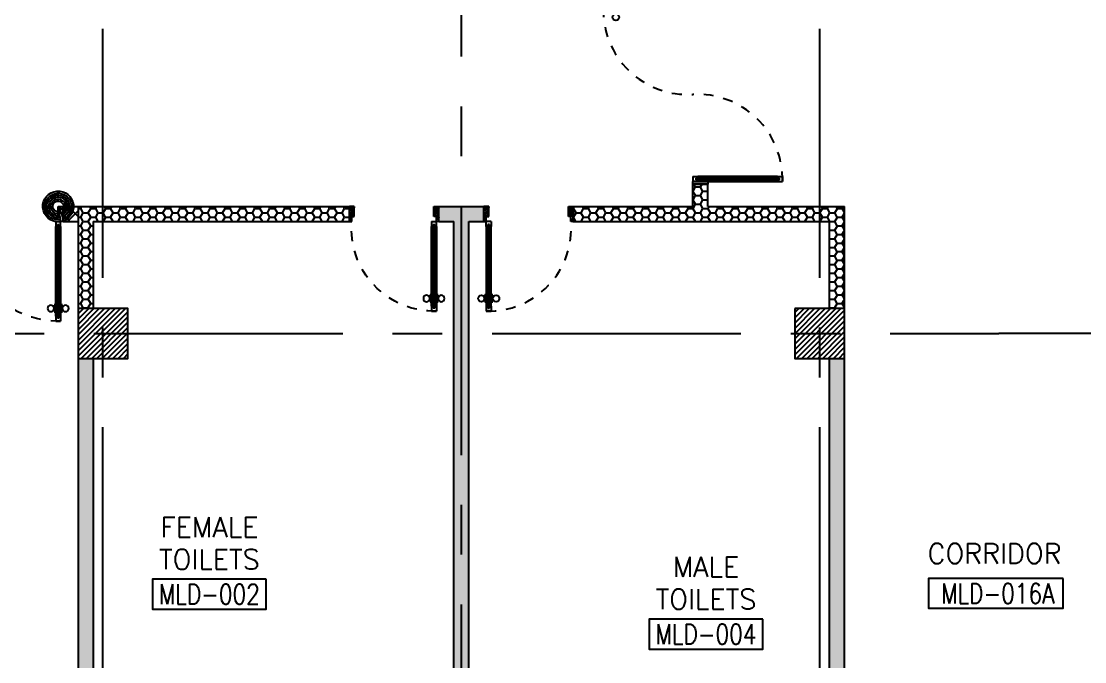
# Model space of a CAD drawing. Extents: x 417819.9 to 417911.9, y 43448 to 43539.2.
# Drawn here: x 417879.88 to 417890.56, y 43500.8 to 43507.23 of the extents above; entities that cross this region are included whole.
import ezdxf
from ezdxf.enums import TextEntityAlignment as Align

# ---------------------------------------------------------------- set-up
doc = ezdxf.new("R2010")
doc.units = 0
doc.header["$MEASUREMENT"] = 0
doc.linetypes.add('CENTERX2', pattern=[4, 2.5, -0.5, 0.5, -0.5])
doc.linetypes.add('HIDDEN', pattern=[0.375, 0.25, -0.125])
doc.layers.get('0').update_dxf_attribs({"linetype": 'CONTINUOUS'})
for name, color, linetype in [('AXES', 11, 'CENTERX2'), ('COL', 2, 'CONTINUOUS'), ('DIM', 4, 'CONTINUOUS'), ('DOOR', 4, 'CONTINUOUS'), ('HAT', 8, 'CONTINUOUS'), ('RM-BOX', 2, 'CONTINUOUS'), ('RM-NAME', 2, 'CONTINUOUS'), ('RM-NO', 2, 'CONTINUOUS'), ('WALL', 2, 'CONTINUOUS'), ('WallType', 11, 'CONTINUOUS'), ('WallType2', 3, 'CONTINUOUS')]:
    doc.layers.add(name, color=color, linetype=linetype)
doc.layers.get('DIM').off()
doc.styles.add('ROMANS', font='ROMANS.shx', dxfattribs={"width": 0.6})
pattern_1 = [(0, (0, 0), (0.075, 0.04330127), [0.05, -0.1]), (120, (0, 0), (-0.074999999836, 0.043301270284), [0.05, -0.1]), (60, (0, 0), (1.64e-10, 0.086602540284), [-0.1, 0.05])]

# ---------------------------------------------------------------- blocks, each defined once
blk = doc.blocks.new('COL50')
at = {"layer": 'COL'}
blk.add_lwpolyline([(-250, 250), (-250, -250), (250, -250), (250, 250)], close=True, dxfattribs=at)
blk = doc.blocks.new('*X64')
at = {"color": 0}
for p, q in [((193089, 47937), (193552, 48401)), ((193089, 47990), (193499, 48401)), ((193089, 48043), (193446, 48401)), ((193089, 48096), (193393, 48401)), ((193089, 48149), (193340, 48401)), ((193089, 48202), (193287, 48401)), ((193089, 48255), (193234, 48401)), ((193089, 48308), (193181, 48401)), ((193089, 48361), (193128, 48401)), ((193105, 47901), (193589, 48384)), ((193158, 47901), (193589, 48331)), ((193211, 47901), (193589, 48278)), ((193264, 47901), (193589, 48225)), ((193318, 47901), (193589, 48172)), ((193371, 47901), (193589, 48119)), ((193424, 47901), (193589, 48066)), ((193477, 47901), (193589, 48013)), ((193530, 47901), (193589, 47960)), ((193583, 47901), (193589, 47907))]:
    blk.add_line(p, q, dxfattribs=at)
blk = doc.blocks.new('A$C24ED45A6')
at = {"layer": 'DOOR', "color": 0, "linetype": 'ByBlock'}
for p, q in [((925, 1100), (925, 1150)), ((925, 1150), (975, 1150)), ((975, 1150), (925, 1150)), ((942, 1100), (925, 1100)), ((942, 1100), (942, 1120)), ((958, 1120), (942, 1120)), ((958, 1100), (958, 1120)), ((975, 1100), (958, 1100)), ((975, 1100), (975, 1150)), ((909, 1055), (909, 990)), ((918, 1055), (909, 1055)), ((918, 990), (909, 990)), ((918, 978), (918, 1068)), ((925, 1068), (918, 1068)), ((918, 1055), (918, 990)), ((925, 978), (918, 978)), ((975, 1068), (982, 1068)), ((975, 978), (982, 978)), ((982, 978), (982, 1068)), ((982, 1055), (982, 990)), ((982, 1055), (991, 1055)), ((982, 990), (991, 990)), ((991, 1055), (991, 990)), ((0, 0), (0, 150)), ((0, 150), (25, 150)), ((25, 150), (25, 100)), ((925, 150), (925, 200)), ((925, 200), (942, 200)), ((925, 150), (975, 150)), ((942, 200), (942, 180)), ((942, 180), (958, 180)), ((958, 180), (958, 200)), ((958, 200), (975, 200)), ((975, 200), (975, 150)), ((1000, 150), (975, 150)), ((975, 150), (975, 100)), ((1000, 150), (1000, 0)), ((50, 0), (0, 0)), ((25, 100), (50, 100)), ((50, 100), (50, 0)), ((975, 100), (950, 100)), ((950, 100), (950, 0)), ((950, 0), (1000, 0))]:
    blk.add_line(p, q, dxfattribs=at)
at = {"layer": 'DOOR', "linetype": 'ByBlock'}
for p, q in [((925, 1100), (925, 200)), ((942, 200), (942, 1100)), ((958, 200), (958, 1100)), ((975, 200), (975, 1100))]:
    blk.add_line(p, q, dxfattribs=at)
at = {"layer": 'DOOR', "color": 9, "linetype": 'ByBlock'}
for p, q in [((50, 0), (0, 114)), ((950, 0), (1000, 114)), ((50, 0), (0, 40)), ((50, 0), (37, 100)), ((950, 0), (963, 100)), ((950, 0), (1000, 40))]:
    blk.add_line(p, q, dxfattribs=at)
at = {"layer": 'DOOR', "color": 0, "linetype": 'ByBlock'}
for centre in [(876, 1023), (1024, 1023)]:
    blk.add_circle(centre, 32.4, dxfattribs=at)
at = {"layer": 'DOOR', "linetype": 'HIDDEN', "ltscale": 0.5}
blk.add_arc((950, 222), 928, 88.456, 184.4816, dxfattribs=at)
at = {"layer": 'DOOR', "color": 9, "linetype": 'ByBlock'}
for centre, radius, start, end in [((50, 0), 154, 103.7142, 108.8947), ((50, 0), 134, 100.72, 111.8402), ((50, 0), 114, 102.6226, 115.9162), ((950, 0), 134, 68.1598, 79.28), ((950, 0), 114, 64.0838, 77.3774), ((950, 0), 154, 71.1053, 76.2858), ((50, 0), 94.4, 90, 121.9818), ((50, 0), 74.4, 90, 132.2236), ((50, 0), 54.4, 90, 156.7926), ((50, 0), 34.4, 90, 180), ((50, 0), 14.4, 90, 180), ((950, 0), 94.4, 58.0182, 90), ((950, 0), 74.4, 47.7764, 90), ((950, 0), 54.4, 23.2074, 90), ((950, 0), 34.4, 0, 90), ((950, 0), 14.4, 0, 90)]:
    blk.add_arc(centre, radius, start, end, dxfattribs=at)
at = {"layer": 'WALL'}
blk.add_line((1000, 0), (1000, 150), dxfattribs=at)
blk = doc.blocks.new('DOOR90')
at = {"layer": 'DOOR', "color": 7, "linetype": 'ByBlock'}
for p, q in [((-150, 0), (0, 0)), ((-150, 0), (-150, -25)), ((0, -50), (-114, 0)), ((0, -50), (-40, 0)), ((0, -50), (0, 0)), ((-1000, -25), (-1050, -25)), ((-1050, -75), (-1050, -25)), ((-1050, -25), (-1050, -75)), ((-1000, -75), (-1050, -75)), ((-1000, -42), (-1020, -42)), ((-1020, -42), (-1020, -58)), ((-1000, -58), (-1020, -58)), ((-1000, -25), (-1000, -42)), ((-1000, -58), (-1000, -75)), ((-878, -18), (-968, -18)), ((-968, -25), (-968, -18)), ((-968, -75), (-968, -82)), ((-878, -82), (-968, -82)), ((-955, -9), (-890, -9)), ((-955, -18), (-955, -9)), ((-955, -18), (-890, -18)), ((-955, -82), (-890, -82)), ((-955, -82), (-955, -91)), ((-955, -91), (-890, -91)), ((-890, -18), (-890, -9)), ((-890, -82), (-890, -91)), ((-878, -25), (-878, -18)), ((-878, -75), (-878, -82)), ((-200, -25), (-150, -25)), ((-200, -42), (-200, -25)), ((-180, -42), (-200, -42)), ((-200, -58), (-180, -58)), ((-200, -75), (-200, -58)), ((-150, -75), (-200, -75)), ((-180, -58), (-180, -42)), ((-150, -25), (-100, -25)), ((-150, -75), (-150, -25)), ((-100, -25), (-100, -50)), ((0, -50), (-100, -37)), ((-100, -50), (0, -50)), ((0, -850), (-114, -900)), ((-100, -875), (-100, -850)), ((0, -850), (-100, -863)), ((-100, -850), (0, -850)), ((0, -850), (-40, -900)), ((0, -850), (0, -900)), ((-150, -875), (-100, -875)), ((-150, -900), (-150, -875)), ((-150, -900), (0, -900)), ((0, -900), (-150, -900))]:
    blk.add_line(p, q, dxfattribs=at)
at = {"layer": 'DOOR', "linetype": 'ByBlock'}
for p, q in [((-200, -25), (-1000, -25)), ((-200, -42), (-1000, -42)), ((-200, -58), (-1000, -58)), ((-1000, -75), (-200, -75))]:
    blk.add_line(p, q, dxfattribs=at)
at = {"layer": 'DOOR', "color": 7, "linetype": 'ByBlock'}
for centre in [(-923, 24), (-923, -124)]:
    blk.add_circle(centre, 32.4, dxfattribs=at)
for centre, radius, start, end in [((0, -50), 154, 161.1053, 166.2858), ((0, -50), 94.4, 148.0182, 180), ((0, -50), 134, 158.1598, 169.28), ((0, -50), 114, 154.0838, 167.3774), ((0, -50), 74.4, 137.7764, 180), ((0, -50), 54.4, 113.2074, 180), ((0, -50), 34.4, 90, 180), ((0, -50), 14.4, 90, 180), ((0, -850), 94.4, 180, 211.9818), ((0, -850), 74.4, 180, 222.2236), ((0, -850), 54.4, 180, 246.7926), ((0, -850), 34.4, 180, 270), ((0, -850), 14.4, 180, 270), ((0, -850), 154, 193.7142, 198.8947), ((0, -850), 134, 190.72, 201.8402)]:
    blk.add_arc(centre, radius, start, end, dxfattribs=at)
at = {"layer": 'DOOR', "linetype": 'HIDDEN', "ltscale": 0.5}
blk.add_arc((-222, -50), 828, 178.2701, 275.003, dxfattribs=at)
blk = doc.blocks.new('RM1')
at = {"layer": 'RM-BOX'}
blk.add_lwpolyline([(570, -200), (-570, -200), (-570, -500), (570, -500)], close=True, dxfattribs=at)
at = {"layer": 'RM-NAME', "style": 'ROMANS'}
for tag, p in [('ROOMNAME1', (0, 324)), ('ROOMNAME2', (0, 0))]:
    blk.add_attdef(tag, text='', height=200, dxfattribs=at).set_placement(p, align=Align.MIDDLE)
at = {"layer": 'RM-NO', "style": 'ROMANS', "width": 0.8}
blk.add_attdef('ROOMNO', text='', height=200, dxfattribs=at).set_placement((0, -350), align=Align.MIDDLE)
blk = doc.blocks.new('*X77')
at = {"color": 0}
for p, q in [((73379, 47923), (73857, 48401)), ((73379, 47976), (73804, 48401)), ((73379, 48029), (73751, 48401)), ((73379, 48082), (73698, 48401)), ((73379, 48136), (73645, 48401)), ((73379, 48189), (73592, 48401)), ((73379, 48242), (73539, 48401)), ((73379, 48295), (73486, 48401)), ((73379, 48348), (73433, 48401)), ((73410, 47901), (73879, 48370)), ((73463, 47901), (73879, 48317)), ((73516, 47901), (73879, 48264)), ((73569, 47901), (73879, 48211)), ((73622, 47901), (73879, 48158)), ((73675, 47901), (73879, 48105)), ((73728, 47901), (73879, 48052)), ((73781, 47901), (73879, 47999)), ((73834, 47901), (73879, 47946))]:
    blk.add_line(p, q, dxfattribs=at)
blk = doc.blocks.new('fe-door')
at = {"layer": 'DOOR', "color": 0, "linetype": 'ByBlock'}
for p, q in [((-900, 1775), (-900, 1725)), ((-900, 1725), (-900, 1775)), ((-850, 1775), (-900, 1775)), ((-850, 1725), (-900, 1725)), ((-870, 1758), (-870, 1742)), ((-850, 1758), (-870, 1758)), ((-850, 1742), (-870, 1742)), ((-850, 1775), (-850, 1758)), ((-850, 1742), (-850, 1725)), ((-818, 1775), (-818, 1782)), ((-728, 1782), (-818, 1782)), ((-818, 1725), (-818, 1718)), ((-728, 1718), (-818, 1718)), ((-805, 1782), (-805, 1791)), ((-805, 1791), (-740, 1791)), ((-805, 1782), (-740, 1782)), ((-805, 1718), (-805, 1709)), ((-805, 1718), (-740, 1718)), ((-740, 1782), (-740, 1791)), ((-740, 1718), (-740, 1709)), ((-728, 1775), (-728, 1782)), ((-728, 1725), (-728, 1718)), ((-50, 1758), (-50, 1775)), ((-50, 1775), (0, 1775)), ((-30, 1758), (-50, 1758)), ((-50, 1725), (-50, 1742)), ((-50, 1742), (-30, 1742)), ((0, 1725), (-50, 1725)), ((-30, 1742), (-30, 1758)), ((150, 1800), (0, 1800)), ((0, 1800), (0, 1775)), ((0, 1725), (0, 1775)), ((0, 1775), (150, 1775)), ((150, 1775), (150, 1800)), ((-805, 1709), (-740, 1709)), ((0, 75), (0, 25)), ((0, 75), (50, 75)), ((0, 0), (0, 25)), ((0, 25), (50, 25)), ((150, 25), (0, 25)), ((0, 0), (150, 0)), ((30, 58), (30, 42)), ((50, 58), (30, 58)), ((30, 42), (50, 42)), ((50, 75), (50, 58)), ((50, 42), (50, 25)), ((150, 25), (150, 0)), ((850, 58), (850, 75)), ((850, 75), (900, 75)), ((850, 58), (870, 58)), ((850, 25), (850, 42)), ((850, 42), (870, 42)), ((850, 25), (900, 25)), ((870, 42), (870, 58)), ((900, 25), (900, 75)), ((900, 75), (900, 25))]:
    blk.add_line(p, q, dxfattribs=at)
at = {"layer": 'DOOR', "linetype": 'ByBlock'}
for p, q in [((-50, 1775), (-850, 1775)), ((-50, 1758), (-850, 1758)), ((-50, 1742), (-850, 1742)), ((-850, 1725), (-50, 1725)), ((850, 75), (50, 75)), ((50, 58), (850, 58)), ((50, 42), (850, 42)), ((50, 25), (850, 25))]:
    blk.add_line(p, q, dxfattribs=at)
at = {"layer": 'DOOR', "color": 0, "linetype": 'ByBlock'}
for centre in [(-773, 1824), (-773, 1676)]:
    blk.add_circle(centre, 32.4, dxfattribs=at)
at = {"layer": 'DOOR', "linetype": 'HIDDEN', "ltscale": 0.5}
for centre, start, end in [((-49, 1750), 178.3174, 273.2965), ((49, 50), 358.3174, 93.2965)]:
    blk.add_arc(centre, 851, start, end, dxfattribs=at)
at = {"layer": 'WALL'}
for p, q in [((0, 1800), (150, 1800)), ((0, 0), (150, 0))]:
    blk.add_line(p, q, dxfattribs=at)
at = {"layer": 'WALL', "linetype": 'ByBlock'}
blk.add_line((0, 1800), (150, 1800), dxfattribs=at)

msp = doc.modelspace()

# ---------------------------------------------------------------- hatches: boundary and pattern name
at = {"layer": 'WallType'}
h = msp.add_hatch(dxfattribs=at)
h.set_pattern_fill('ANSI37', color=256, scale=0.75, style=0)
h.set_pattern_definition([(45, (0, 0), (-0.066291260736, 0.066291260736), []), (135, (0, 0), (-0.066291260736, -0.066291260736), [])])
h.paths.add_polyline_path([(417880.4466, 43505.3693), (417880.2966, 43505.3693), (417880.2966, 43505.2193), (417880.4466, 43505.2193)])
at = {"layer": 'WallType2'}
h = msp.add_hatch(dxfattribs=at)
h.set_pattern_fill('HONEY', color=256, scale=0.4, style=0)
h.set_pattern_definition(pattern_1)
h.paths.add_polyline_path([(417888.1466, 43505.3693), (417886.7716, 43505.3693), (417886.7716, 43505.5943), (417886.6216, 43505.5943), (417886.6216, 43505.3693), (417885.4216, 43505.3693), (417885.4216, 43505.2193), (417887.9966, 43505.2193), (417887.9966, 43504.3443), (417888.1466, 43504.3443)])
h = msp.add_hatch(dxfattribs=at)
h.set_pattern_fill('HONEY', color=256, scale=0.4, style=0)
h.set_pattern_definition(pattern_1)
h.paths.add_polyline_path([(417883.1716, 43505.3693), (417880.4466, 43505.3693), (417880.4466, 43504.3443), (417880.5966, 43504.3443), (417880.5966, 43505.2193), (417883.1716, 43505.2193)])
h = msp.add_hatch(dxfattribs=at)
h.set_pattern_fill('HONEY', color=256, scale=0.4, style=0)
h.set_pattern_definition(pattern_1)
h.paths.add_polyline_path([(417884.3716, 43505.2193), (417884.5216, 43505.2193), (417884.5216, 43505.3693), (417884.0716, 43505.3693), (417884.0716, 43505.2193), (417884.2216, 43505.2193), (417884.2216, 43499.4948), (417882.5466, 43499.4948), (417882.5466, 43500.0948), (417882.3966, 43500.0948), (417882.3966, 43499.3448), (417884.2216, 43499.3448), (417884.2216, 43494.6443), (417880.9966, 43494.6443), (417880.9966, 43494.4943), (417887.5966, 43494.4943), (417887.5966, 43494.6443), (417884.3716, 43494.6443), (417884.3716, 43499.3448), (417886.1966, 43499.3448), (417886.1968, 43500.0948), (417886.0468, 43500.0948), (417886.0467, 43499.4948), (417884.3716, 43499.4948)])
h = msp.add_hatch(dxfattribs=at)
h.set_pattern_fill('HONEY', color=256, scale=0.4, style=0)
h.set_pattern_definition(pattern_1)
h.paths.add_polyline_path([(417880.5966, 43503.8443), (417880.4466, 43503.8443), (417880.4466, 43498.3443), (417880.5966, 43498.3443), (417880.5966, 43499.3448), (417881.2966, 43499.3448), (417881.2966, 43499.4948), (417880.5966, 43499.4948)])
h = msp.add_hatch(dxfattribs=at)
h.set_pattern_fill('HONEY', color=256, scale=0.4, style=0)
h.set_pattern_definition(pattern_1)
h.paths.add_polyline_path([(417888.1466, 43503.8443), (417887.9966, 43503.8443), (417887.9966, 43499.4948), (417887.2966, 43499.4948), (417887.2966, 43499.3448), (417887.9966, 43499.3448), (417887.9966, 43498.3443), (417888.1466, 43498.3443)])

# ---------------------------------------------------------------- linework, layer by layer
at = {"layer": 'AXES'}
for p, q in [((417880.6966, 43448.6529), (417880.6966, 43538.4875)), ((417887.8966, 43448.6529), (417887.8966, 43538.4875)), ((417884.2966, 43466.8743), (417884.2966, 43525.4443)), ((417820.6052, 43504.0943), (417889.6966, 43504.0943)), ((417911.2163, 43504.0943), (417889.6966, 43504.0943))]:
    msp.add_line(p, q, dxfattribs=at)
at = {"layer": 'COL'}
msp.add_lwpolyline([(417880.4466, 43504.3443), (417880.4466, 43503.8443), (417880.9466, 43503.8443), (417880.9466, 43504.3443)], close=True, dxfattribs=at)
at = {"layer": 'RM-BOX'}
msp.add_lwpolyline([(417890.3406, 43501.635), (417888.9908, 43501.635), (417888.9908, 43501.335), (417890.3406, 43501.335)], close=True, dxfattribs=at)
at = {"layer": 'WALL'}
for p, q in [((417886.6216, 43505.3693), (417886.6216, 43505.5943)), ((417886.7716, 43505.5943), (417886.6216, 43505.5943)), ((417886.7716, 43505.3693), (417886.7716, 43505.5943)), ((417880.2966, 43505.3693), (417883.1716, 43505.3693)), ((417880.2966, 43505.2193), (417880.2966, 43505.3693)), ((417880.4466, 43505.3693), (417880.4466, 43504.3443)), ((417883.1716, 43505.2193), (417883.1716, 43505.3693)), ((417884.0716, 43505.3693), (417884.5216, 43505.3693)), ((417884.0716, 43505.2193), (417884.0716, 43505.3693)), ((417884.5216, 43505.2193), (417884.5216, 43505.3693)), ((417885.4216, 43505.3693), (417886.6216, 43505.3693)), ((417885.4216, 43505.2193), (417885.4216, 43505.3693)), ((417886.7716, 43505.3693), (417888.1466, 43505.3693)), ((417887.2966, 43505.3693), (417888.1466, 43505.3693)), ((417888.1466, 43504.3443), (417888.1466, 43505.3693)), ((417888.1466, 43504.3443), (417888.1466, 43505.3693)), ((417888.1466, 43504.3443), (417888.1466, 43505.3693)), ((417888.1466, 43504.3443), (417888.1466, 43505.3693)), ((417880.2966, 43505.2193), (417880.4466, 43505.2193)), ((417880.5966, 43505.2193), (417880.5966, 43504.3443)), ((417880.5966, 43505.2193), (417883.1716, 43505.2193)), ((417884.0716, 43505.2193), (417884.2216, 43505.2193)), ((417884.2216, 43499.4948), (417884.2216, 43505.2193)), ((417884.3716, 43499.4948), (417884.3716, 43505.2193)), ((417884.3716, 43505.2193), (417884.5216, 43505.2193)), ((417885.4216, 43505.2193), (417887.9966, 43505.2193)), ((417887.2966, 43505.2193), (417887.9966, 43505.2193)), ((417887.9966, 43504.3443), (417887.9966, 43505.2193)), ((417887.9966, 43504.3443), (417887.9966, 43505.2193)), ((417887.9966, 43504.3443), (417887.9966, 43505.2193)), ((417887.9966, 43504.3443), (417887.9966, 43505.2193)), ((417880.4466, 43503.8443), (417880.4466, 43498.3443)), ((417880.5966, 43503.8443), (417880.5966, 43499.4948)), ((417887.9966, 43499.4948), (417887.9966, 43503.8443)), ((417888.1466, 43498.3443), (417888.1466, 43503.8443)), ((417888.1466, 43498.3443), (417888.1466, 43503.8443)), ((417888.1466, 43498.3443), (417888.1466, 43503.8443))]:
    msp.add_line(p, q, dxfattribs=at)

# ---------------------------------------------------------------- block references
at = {"layer": 'COL', "xscale": 0.001000000047497451, "yscale": 0.0009999999892897904, "zscale": 0.001}
msp.add_blockref('COL50', (417887.8966, 43504.0943), dxfattribs=at)
at = {"layer": 'DIM', "xscale": 0.001000000047497451, "yscale": 0.0009999999892897904, "zscale": 0.001}
msp.add_blockref('fe-door', (417886.6216, 43505.5943), dxfattribs=at)
at = {"layer": 'DOOR', "color": 0, "yscale": 0.0009999999892897904, "zscale": 0.001}
for name, p, xscale, rotation in [('A$C24ED45A6', (417879.2966, 43505.3693), -0.001000000047497451, 180), ('DOOR90', (417884.0716, 43505.3693), -0.0009999999892897904, 270), ('DOOR90', (417884.5216, 43505.3693), 0.0009999999892897904, 90)]:
    msp.add_blockref(name, p, dxfattribs=dict(at, xscale=xscale, rotation=rotation))
at = {"layer": 'HAT', "xscale": 0.001000000047497451, "yscale": 0.0009999999892897904, "zscale": 0.001}
for name, p in [('*X77', (417807.0674, 43455.9433)), ('*X64', (417694.5581, 43455.9433))]:
    msp.add_blockref(name, p, dxfattribs=at)
for p, values in [((417881.7654, 43501.8269), {'ROOMNO': 'MLD-002', 'ROOMNAME2': 'TOILETS', 'ROOMNAME1': 'FEMALE'}), ((417886.7536, 43501.4264), {'ROOMNO': 'MLD-004', 'ROOMNAME2': 'TOILETS', 'ROOMNAME1': 'MALE'})]:
    msp.add_blockref('RM1', p, dxfattribs=at).add_auto_attribs(values)

# ---------------------------------------------------------------- texts
at = {"layer": 'RM-NAME', "style": 'ROMANS'}
msp.add_text('CORRIDOR', height=0.2, dxfattribs=at).set_placement((417889.6529, 43501.8843), align=Align.MIDDLE)
at = {"layer": 'RM-NO', "style": 'ROMANS', "width": 0.8}
msp.add_attdef('MLD-016A', text='H0-A00', height=0.2, dxfattribs=at).set_placement((417889.6847, 43501.4846), align=Align.MIDDLE)

doc.saveas('drawing.dxf')
